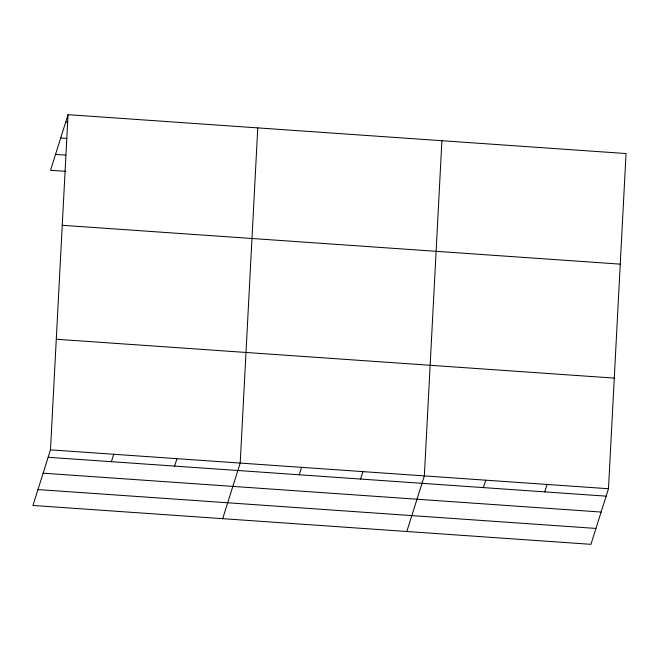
<?xml version="1.0" encoding="UTF-8"?>
<svg xmlns="http://www.w3.org/2000/svg" width="659" height="659" viewBox="0 0 659 659"><rect width="100%" height="100%" fill="white"/><g stroke="black" fill="none" stroke-linecap="round" stroke-linejoin="round"><path stroke-width="0.99" d="M50.479 449.858L68.05 114.674L626.05 153.539L608.479 488.723L590.95 544.326L32.95 505.461L50.479 449.858L608.479 488.723M257.768 127.887L240.206 463.071L222.668 518.674M441.909 140.713L424.347 475.897L406.809 531.5M68.05 114.674L50.521 170.277L65.818 171.348M111.379 461.695L113.719 454.265M174.619 466.094L176.966 458.664M299.244 474.777L301.583 467.346M360.621 479.052L362.961 471.622M483.376 487.602L485.724 480.172M544.762 491.878L547.102 484.447M65.711 122.104L67.745 122.245M60.694 138.003L66.814 138.431M55.529 154.387L65.727 155.096M62.251 225.287L620.251 264.144M56.279 339.245L614.279 378.109M48.14 457.288L606.14 496.153M43.123 473.187L601.123 512.051M37.967 489.563L595.958 528.427"/></g></svg>
